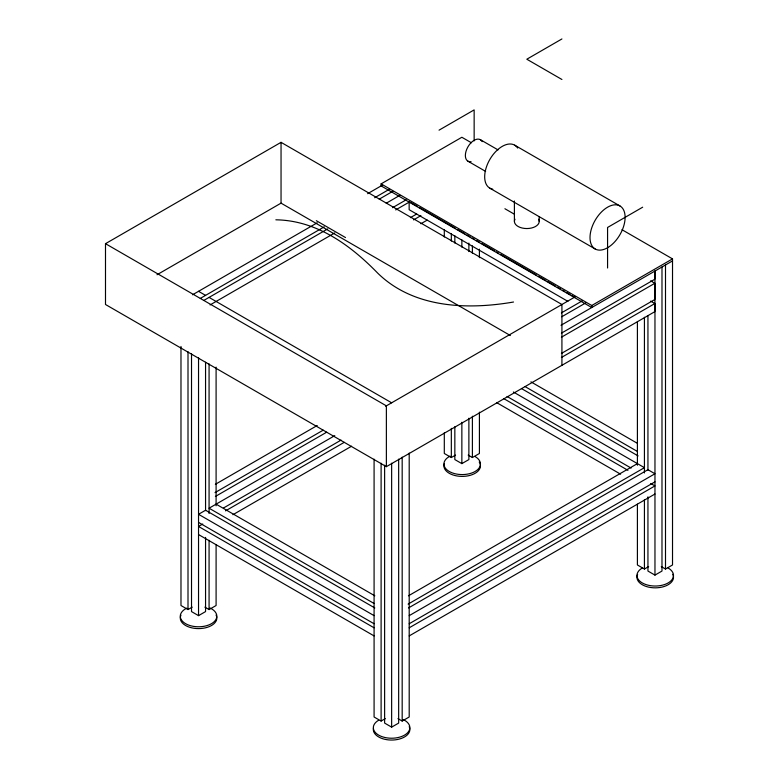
<?xml version="1.0" encoding="UTF-8"?>
<svg xmlns="http://www.w3.org/2000/svg" width="779" height="779" viewBox="0 0 779 779"><rect width="100%" height="100%" fill="white"/><g stroke="black" fill="none" stroke-linecap="round" stroke-linejoin="round"><path stroke-width="1.17" d="M514.403 221.382L514.403 201.011M650.631 301.122L654.847 303.547L654.847 311.658L386.374 466.66L105.496 304.492L105.496 243.681L281.044 142.333L561.922 304.492L561.922 365.302M561.922 38.95L526.818 59.223L561.922 79.487M157.007 274.753L281.044 203.144L510.381 335.545M439.044 130.171L474.148 109.897L474.148 140.902M381.106 183.883L591.767 305.504L591.767 307.53L381.106 185.908L381.106 183.883L461.859 137.26L471.344 142.732M192.52 294.793L317.219 222.794M367.639 193.689L382.343 185.198M200.291 298.415L324.239 226.855M374.66 197.749L389.364 189.258M203.806 300.441L327.755 228.88M379.217 199.171L392.869 191.283M210.077 304.93L334.775 232.931M386.238 203.222L399.89 195.334M392.538 207.691L406.2 199.804M395.693 209.921L409.345 202.043M410.397 217.653L416.697 214.011M413.552 219.892L420.903 215.647M420.903 223.748L427.204 220.116M642.675 207.195L607.571 227.468L607.571 268.005M215.345 484.324L317.219 425.5M215.014 492.62L323.197 430.164M215.374 496.466L326.703 432.189M334.775 435.636L209.074 508.21L374.105 603.501M385.624 406.278L575.35 296.741M223.446 508.025L341.075 440.106M561.377 312.915L582.371 300.791M202.754 524.024L198.538 526.458L374.086 627.806M225.55 510.868L344.23 442.345M561.737 316.761L585.886 302.827M591.767 305.504L672.52 258.881L672.52 564.97L665.5 569.03L661.283 566.596M232.902 514.724L351.582 446.211M561.007 325.291L672.52 260.916M561.416 333.169L654.847 279.223L654.847 271.121M561.416 337.219L654.847 283.283L654.847 299.496L561.416 353.442M561.416 357.493L654.847 303.547M180.981 346.451L180.981 605.517L188.002 609.567L192.218 607.133M444.303 432.812L444.303 453.485L451.333 457.536L455.54 455.111M191.517 353.754L191.517 611.593L198.538 615.644L205.559 611.593L205.559 537.403M204.858 607.133L209.074 609.567L216.095 605.517L216.095 544.706M454.839 426.726L454.839 459.571L461.859 463.622L468.88 459.571L468.88 418.216M468.179 455.111L472.395 457.536L479.416 453.485L479.416 412.13M408.449 595.808L637.407 463.622M408.118 604.105L644.428 467.673L513.371 392.003M408.478 607.951L647.943 469.698L654.964 473.759L409.199 615.644M409.199 623.755L654.964 481.86M409.199 627.806L654.964 485.921L650.747 483.486M409.199 635.917L654.964 494.022M374.086 459.162L374.086 717.001L381.106 721.052L385.323 718.618M637.407 504.159L637.407 564.97L644.428 569.03L648.644 566.596M384.622 465.238L384.622 723.078L391.642 727.138L398.663 723.078L398.663 459.162M397.962 718.618L402.178 721.052L409.199 717.001L409.199 453.076M647.943 496.866L647.943 571.056L654.964 575.106L661.984 571.056L661.984 266.993M513.527 302.018C467.069 310.042 413.25 308.056 377.62 273.039C350.394 245.064 316.595 220.399 275.863 219.814M514.646 145.157L619.977 205.968A24.831 14.334 -60 0 1 612.109 244.421A24.831 14.334 -60 0 1 590.609 232.006A24.831 14.334 -60 0 1 619.977 205.968M480.361 139.684L498.044 149.899M621.963 229.698L672.52 258.881M467.945 161.185L485.629 171.399M650.631 280.849L654.847 283.283M489.825 188.158L595.156 248.968M504.899 208.733L514.296 214.157M410.202 202.209L417.563 206.464M419.667 207.672L455.403 228.305M457.507 229.523L464.868 233.768M466.972 234.985L470.127 236.806M472.22 238.023L474.323 239.231M476.427 240.448L479.582 242.269M481.685 243.476L494.295 250.76M496.398 251.977L498.502 253.194M500.605 254.402L536.351 275.036M538.445 276.253L545.806 280.498M547.91 281.716L555.271 285.961M557.375 287.178L560.52 288.999M562.623 290.216L564.726 291.424M566.83 292.641L569.985 294.462M572.088 295.679L574.191 296.887M567.881 301.356L409.15 209.717L409.15 201.605M316.313 220.691L345.496 237.546M530.927 381.866L637.095 443.163M524.958 386.53L637.426 451.469M521.443 388.555L638.128 455.919M507.061 396.472L631.107 468.082M503.906 398.702L627.952 470.321M496.554 402.568L620.59 474.177M198.538 291.317L205.559 295.368M209.074 297.403L391.642 402.801M105.496 243.681L386.374 405.849L386.374 466.66M216.095 504.159L374.826 595.799M374.806 607.951L205.559 510.245L198.538 514.296L374.086 615.644M198.538 522.407L374.086 623.755M198.538 534.569L374.086 635.917M665.5 264.967L665.5 569.03M654.964 271.043L654.964 575.106M647.943 315.641L647.943 470.107M644.428 317.267L644.428 472.941M644.428 499.699L644.428 569.03M637.407 321.727L637.407 465.238M539.224 216.591L539.224 221.382M479.416 249.153L479.416 257.674M472.395 245.911L472.395 253.214M472.395 416.19L472.395 457.536M468.88 243.077L468.88 251.588M461.859 239.835L461.859 247.128M461.859 422.267L461.859 463.622M454.839 235.774L454.839 243.077M451.333 233.749L451.333 241.052M451.333 428.353L451.333 457.536M444.303 229.698L444.303 236.991M402.178 457.127L402.178 721.052M391.642 463.213L391.642 727.138M381.106 463.213L381.106 721.052M281.044 142.333L281.044 203.144M216.095 367.133L216.095 505.785M209.074 363.89L209.074 513.488M209.074 540.246L209.074 609.567M205.559 362.264L205.559 510.644M198.538 357.804L198.538 615.644M188.002 351.728L188.002 609.567M475.151 456.582A18.277 10.555 0 0 1 474.82 471.646A18.277 10.555 0 0 1 448.753 471.178A18.277 10.555 0 0 1 450.038 456.143M479.221 462.025A18.277 10.555 0 0 1 463.768 476.358A18.277 10.555 0 0 1 444.254 463.778M210.028 608.01A18.277 10.555 0 0 1 212.005 623.375A18.277 10.555 0 0 1 185.324 623.512A18.277 10.555 0 0 1 186.843 608.126M216.075 615.03A18.277 10.555 0 0 1 198.733 628.604A18.277 10.555 0 0 1 180.942 615.235M668.109 567.988A18.277 10.555 0 0 1 668.187 582.916A18.277 10.555 0 0 1 642.344 582.965A18.277 10.555 0 0 1 642.256 568.037M672.744 574.279A18.277 10.555 0 0 1 655.402 587.843A18.277 10.555 0 0 1 637.611 574.474M403.171 719.514A18.277 10.555 0 0 1 405.333 734.636A18.277 10.555 0 0 1 379.081 735.366A18.277 10.555 0 0 1 378.711 720.195M409.209 726.68A18.277 10.555 0 0 1 393.083 740.021A18.277 10.555 0 0 1 373.423 728.375M538.64 219.211A12.415 7.167 0 0 1 526.818 228.549A12.415 7.167 0 0 1 514.987 219.211M471.081 161.711A12.415 7.167 -60 0 1 467.721 147.241A12.415 7.167 -60 0 1 482.133 141.622M492.747 189.19A24.831 14.334 -60 0 1 490.273 158.721A24.831 14.334 -60 0 1 517.645 148.049"/></g></svg>
